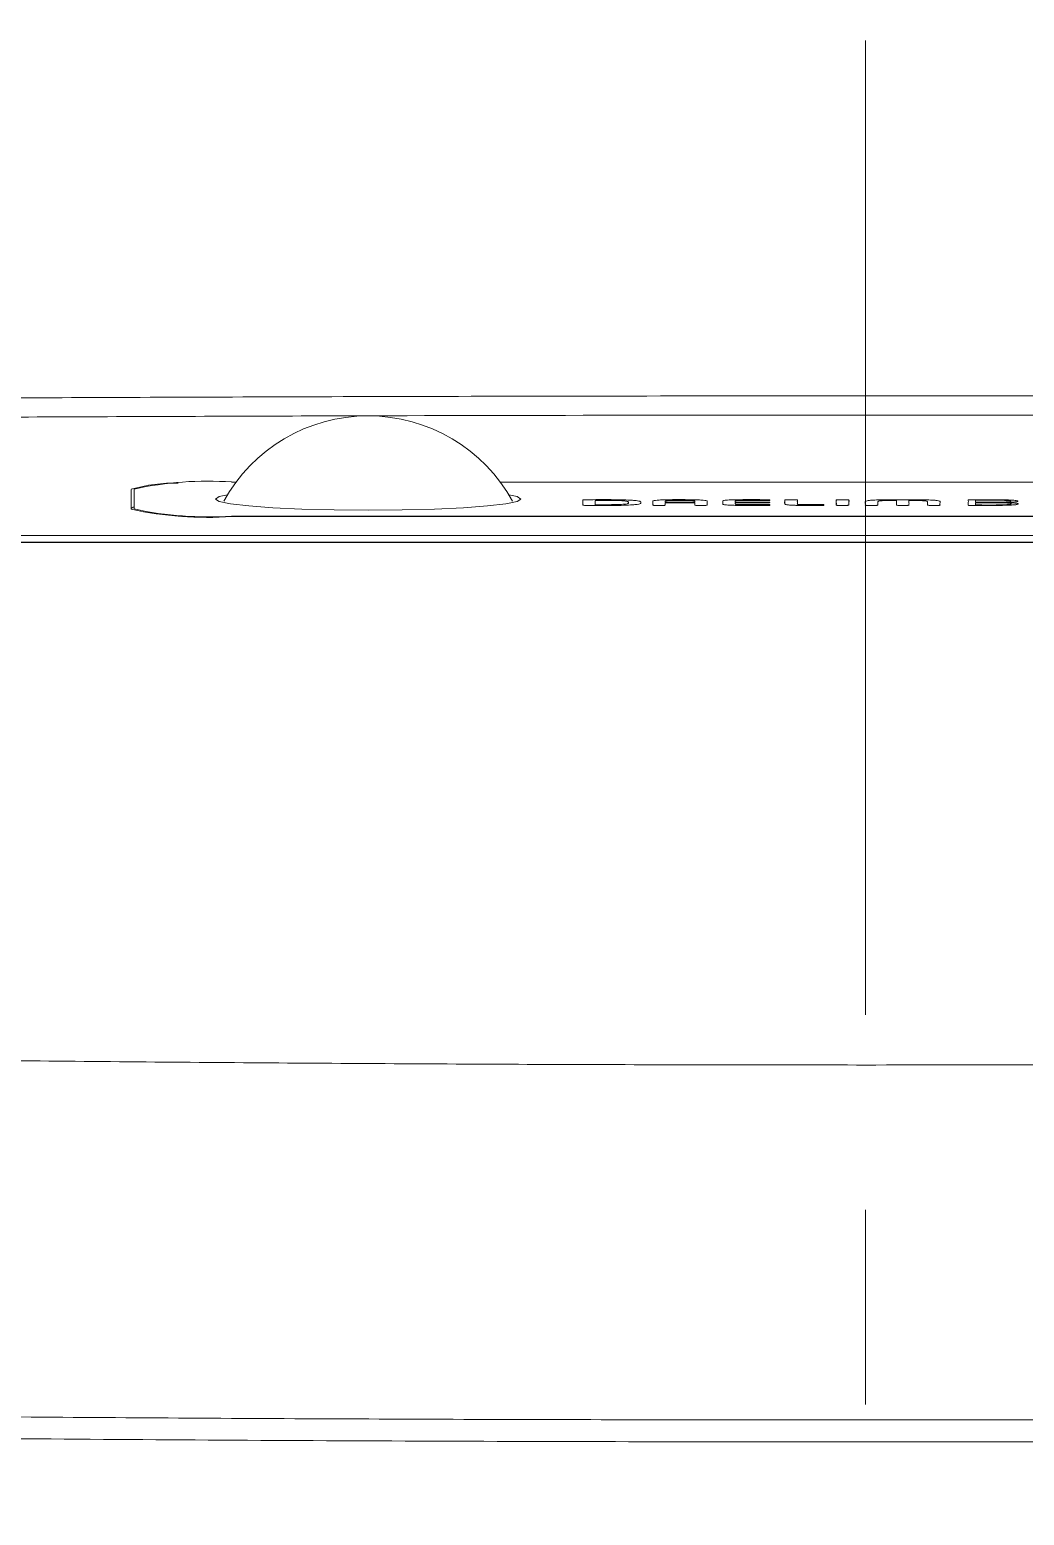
# Model space of a CAD drawing. Extents: x 3571 to 9666, y -561 to 1991.
# Drawn here: x 8387.6 to 8438.6, y 225.1 to 301.3 of the extents above; entities that cross this region are included whole.
import ezdxf

# ---------------------------------------------------------------- set-up
doc = ezdxf.new("R2010")
doc.units = 0
doc.header["$LTSCALE"] = 20
doc.header["$MEASUREMENT"] = 0
doc.linetypes.add('CENTER', pattern=[2, 1.25, -0.25, 0.25, -0.25])
doc.layers.get('0').update_dxf_attribs({"linetype": 'CONTINUOUS'})
doc.layers.add('1', color=7, linetype='CONTINUOUS')

msp = doc.modelspace()

# ---------------------------------------------------------------- linework, layer by layer
at = {"color": 7, "linetype": 'Continuous', "lineweight": 15}
for p, q in [((8392.846, 277.751), (8392.846, 276.733)), ((8392.996, 277.764), (8392.996, 276.746)), ((8392.996, 277.764), (8392.996, 276.746)), ((8398.222, 278.128), (8397.996, 278.128)), ((8398.222, 278.128), (8397.996, 278.128)), ((8462.996, 278.128), (8411.771, 278.128)), ((8462.996, 278.128), (8411.771, 278.128)), ((8416.644, 277.18), (8416.644, 276.965)), ((8416.644, 277.18), (8416.644, 276.965)), ((8420.235, 277.099), (8421.747, 277.099)), ((8420.235, 277.099), (8421.747, 277.099)), ((8421.747, 277.058), (8420.235, 277.058)), ((8421.747, 277.058), (8420.235, 277.058)), ((8425.597, 276.927), (8425.568, 276.926)), ((8425.597, 276.927), (8425.568, 276.926)), ((8425.596, 277.219), (8425.596, 277.18)), ((8425.596, 277.219), (8425.596, 277.18)), ((8425.597, 276.966), (8425.597, 276.927)), ((8425.597, 276.966), (8425.597, 276.927)), ((8428.367, 276.966), (8428.367, 276.929)), ((8428.367, 276.966), (8428.367, 276.929)), ((8436.135, 277.194), (8436.135, 277.089)), ((8436.135, 277.194), (8436.135, 277.089)), ((8436.135, 276.949), (8436.135, 277.064)), ((8436.135, 276.949), (8436.135, 277.064)), ((8437.762, 277.081), (8437.578, 277.076)), ((8437.762, 277.081), (8437.578, 277.076)), ((8437.578, 277.076), (8437.764, 277.071)), ((8437.578, 277.076), (8437.764, 277.071)), ((8397.996, 276.382), (8462.996, 276.382)), ((8397.996, 276.382), (8462.996, 276.382)), ((8397.996, 276.358), (8397.996, 276.382)), ((8397.996, 276.358), (8397.996, 276.382)), ((8397.996, 276.358), (8462.996, 276.358)), ((8326.3, 275.377), (8534.692, 275.377)), ((8534.933, 275.031), (8326.06, 275.031))]:
    msp.add_line(p, q, dxfattribs=at)
at = {"color": 7, "linetype": 'Continuous', "lineweight": 15, "flags": 128}
for points in [[(8397.163, 277.255), (8397.36, 277.382), (8397.781, 277.477)], [(8397.163, 277.255), (8397.36, 277.382), (8397.781, 277.477)], [(8412.212, 277.477), (8412.633, 277.382), (8412.829, 277.255)], [(8412.212, 277.477), (8412.633, 277.382), (8412.829, 277.255)], [(8392.996, 276.86), (8392.945, 276.843), (8392.846, 276.77)], [(8412.829, 277.255), (8412.633, 277.128), (8412.054, 277.008), (8411.12, 276.9), (8409.88, 276.809), (8408.395, 276.741), (8406.739, 276.699), (8404.996, 276.685), (8403.253, 276.699), (8401.598, 276.741), (8400.113, 276.809), (8398.872, 276.9), (8397.939, 277.008), (8397.36, 277.128), (8397.163, 277.255)], [(8412.829, 277.255), (8412.633, 277.128), (8412.054, 277.008), (8411.12, 276.9), (8409.88, 276.809), (8408.395, 276.741), (8406.739, 276.699), (8404.996, 276.685), (8403.253, 276.699), (8401.598, 276.741), (8400.113, 276.809), (8398.872, 276.9), (8397.939, 277.008), (8397.36, 277.128), (8397.163, 277.255)], [(8425.568, 276.926), (8425.519, 276.926), (8425.475, 276.926), (8425.472, 276.926), (8425.472, 276.926), (8425.472, 276.926), (8425.472, 276.926), (8425.472, 276.926), (8425.472, 276.926), (8425.472, 276.926), (8425.472, 276.926), (8425.472, 276.926)], [(8425.568, 276.926), (8425.519, 276.926), (8425.475, 276.926), (8425.472, 276.926), (8425.472, 276.926), (8425.472, 276.926), (8425.472, 276.926), (8425.472, 276.926), (8425.472, 276.926), (8425.472, 276.926), (8425.472, 276.926), (8425.472, 276.926)], [(8428.367, 276.929), (8428.35, 276.928), (8428.349, 276.928), (8428.348, 276.928), (8428.348, 276.928), (8428.347, 276.928), (8428.331, 276.928), (8428.278, 276.928), (8428.25, 276.927), (8428.248, 276.927), (8428.247, 276.927), (8428.247, 276.927), (8428.247, 276.927), (8428.247, 276.927), (8428.247, 276.927), (8428.247, 276.927), (8428.247, 276.927), (8428.247, 276.927), (8428.247, 276.927), (8428.247, 276.927)]]:
    msp.add_lwpolyline(points, dxfattribs=at)
at = {"color": 7, "linetype": 'Continuous', "lineweight": 15}
for centre, radius, start, end in [((8404.996, 273.064), 8.458, 90, 151.16677), ((8404.996, 273.064), 8.458, 28.84241, 90), ((8395.06, 270.258), 7.814, 88.52546, 106.45864), ((8396.753, 260.68), 17.493, 85.92387, 102.40111), ((8396.753, 260.68), 17.493, 85.92387, 102.40111), ((8396.716, 294.33), 18.018, 257.59914, 274.07574), ((8396.753, 293.831), 17.493, 257.59917, 274.07585), ((8396.753, 293.831), 17.493, 257.59917, 274.07585)]:
    msp.add_arc(centre, radius, start, end, dxfattribs=at)
for points, knots in [([(8430.496, 282.547), (8426.758, 282.546), (8419.589, 282.543), (8409.298, 282.524), (8399.934, 282.497), (8391.496, 282.464), (8384.105, 282.429), (8377.724, 282.394), (8372.316, 282.361), (8367.722, 282.33), (8363.867, 282.299), (8359.38, 282.25), (8353.868, 282.159), (8347.314, 282.002), (8340.758, 281.794), (8334.272, 281.534), (8327.504, 281.201), (8320.903, 280.805), (8314.773, 280.365), (8309.042, 279.89), (8303.161, 279.328), (8296.763, 278.628), (8290.524, 277.848), (8284.47, 276.996), (8279.949, 276.296), (8276.674, 275.757), (8275.293, 275.519), (8274.774, 275.43)], [0, 0, 0, 0, 0.070455, 0.135104, 0.193948, 0.246989, 0.29423, 0.333385, 0.367403, 0.396306, 0.420078, 0.440185, 0.481122, 0.524531, 0.565128, 0.607203, 0.650633, 0.698182, 0.737901, 0.773078, 0.812433, 0.853317, 0.901758, 0.935931, 0.972857, 0.989809, 1, 1, 1, 1]), ([(8586.207, 275.427), (8585.806, 275.498), (8583.419, 275.921), (8579.407, 276.556), (8574.923, 277.222), (8571.363, 277.715), (8568.282, 278.12), (8565.166, 278.503), (8562.334, 278.832), (8559.608, 279.131), (8556.857, 279.416), (8553.887, 279.705), (8550.806, 279.983), (8547.538, 280.254), (8544.104, 280.517), (8538.234, 280.927), (8530.155, 281.388), (8520.154, 281.808), (8510.689, 282.088), (8503.385, 282.226), (8497.997, 282.291), (8494.011, 282.324), (8489.265, 282.357), (8483.597, 282.392), (8477.009, 282.429), (8469.496, 282.464), (8461.058, 282.497), (8451.694, 282.524), (8441.404, 282.543), (8434.235, 282.546), (8430.496, 282.547)], [0, 0, 0, 0, 0.007942, 0.047278, 0.078077, 0.09541, 0.117873, 0.138922, 0.157097, 0.174981, 0.193535, 0.211422, 0.233444, 0.254725, 0.276456, 0.30182, 0.371991, 0.43612, 0.496896, 0.553414, 0.574736, 0.598799, 0.628672, 0.664319, 0.705767, 0.753009, 0.806051, 0.864895, 0.929545, 1, 1, 1, 1]), ([(8430.496, 281.561), (8430.496, 281.947), (8430.496, 282.52), (8430.496, 282.46), (8430.496, 282.44)], [0, 0, 0, 0, 0.673407, 1, 1, 1, 1]), ([(8326.3, 275.377), (8326.375, 275.481), (8326.451, 275.584), (8326.564, 275.731), (8326.597, 275.774), (8326.666, 275.862), (8326.701, 275.906), (8326.806, 276.037), (8326.878, 276.125), (8327.099, 276.388), (8327.253, 276.563), (8327.734, 277.088), (8328.081, 277.438), (8328.548, 277.876), (8328.643, 277.963), (8328.787, 278.094), (8328.845, 278.138), (8328.983, 278.225), (8329.062, 278.269), (8329.514, 278.485), (8330.049, 278.657), (8331.452, 278.993), (8332.321, 279.157), (8333.862, 279.395), (8334.414, 279.473), (8335.301, 279.588), (8335.606, 279.626), (8336.235, 279.701), (8336.558, 279.738), (8338.222, 279.921), (8339.699, 280.06), (8342.912, 280.322), (8344.649, 280.444), (8348.348, 280.669), (8350.309, 280.772), (8354.415, 280.956), (8356.559, 281.037), (8360.988, 281.177), (8363.27, 281.234), (8367.928, 281.326), (8370.302, 281.359), (8373.295, 281.385), (8373.895, 281.389), (8375.097, 281.396), (8375.698, 281.4), (8376.899, 281.407), (8377.501, 281.41), (8378.402, 281.415), (8378.703, 281.417), (8379.303, 281.42), (8379.604, 281.422), (8382.31, 281.437), (8384.715, 281.449), (8391.935, 281.482), (8396.75, 281.501), (8411.205, 281.546), (8420.851, 281.561), (8430.496, 281.561)], [0.7121402, 0.7121402, 0.7121402, 0.7121402, 0.719641, 0.719641, 0.7228269, 0.7228269, 0.7260128, 0.7260128, 0.7323846, 0.7323846, 0.7451281, 0.7451281, 0.7706153, 0.7706153, 0.7769871, 0.7769871, 0.780173, 0.780173, 0.7833589, 0.7833589, 0.7961025, 0.7961025, 0.8088461, 0.8088461, 0.8152179, 0.8152179, 0.8184038, 0.8184038, 0.8215897, 0.8215897, 0.8343333, 0.8343333, 0.8470769, 0.8470769, 0.8598205, 0.8598205, 0.8725641, 0.8725641, 0.8853077, 0.8853077, 0.8980513, 0.8980513, 0.9012372, 0.9012372, 0.9044231, 0.9044231, 0.907609, 0.907609, 0.9092019, 0.9092019, 0.9107949, 0.9107949, 0.9235384, 0.9235384, 0.9490256, 0.9490256, 1, 1, 1, 1]), ([(8534.692, 275.377), (8534.618, 275.481), (8534.542, 275.584), (8534.429, 275.731), (8534.395, 275.774), (8534.327, 275.862), (8534.292, 275.906), (8534.187, 276.037), (8534.115, 276.125), (8533.894, 276.388), (8533.74, 276.563), (8533.259, 277.088), (8532.912, 277.438), (8532.445, 277.876), (8532.35, 277.963), (8532.206, 278.094), (8532.148, 278.138), (8532.01, 278.225), (8531.931, 278.269), (8531.478, 278.485), (8530.944, 278.657), (8529.541, 278.993), (8528.671, 279.157), (8527.131, 279.395), (8526.578, 279.473), (8525.692, 279.588), (8525.387, 279.626), (8524.758, 279.701), (8524.435, 279.738), (8522.771, 279.921), (8521.294, 280.06), (8518.081, 280.322), (8516.344, 280.444), (8512.645, 280.669), (8510.684, 280.772), (8506.578, 280.956), (8504.433, 281.037), (8500.005, 281.177), (8497.722, 281.234), (8493.065, 281.326), (8490.691, 281.359), (8487.698, 281.385), (8487.098, 281.389), (8485.896, 281.396), (8485.295, 281.4), (8484.094, 281.407), (8483.492, 281.41), (8482.591, 281.415), (8482.29, 281.417), (8481.689, 281.42), (8481.389, 281.422), (8478.682, 281.437), (8476.278, 281.449), (8469.058, 281.482), (8464.242, 281.501), (8449.788, 281.546), (8440.142, 281.561), (8430.496, 281.561)], [0.7121402, 0.7121402, 0.7121402, 0.7121402, 0.719641, 0.719641, 0.7228269, 0.7228269, 0.7260128, 0.7260128, 0.7323846, 0.7323846, 0.7451281, 0.7451281, 0.7706153, 0.7706153, 0.7769871, 0.7769871, 0.780173, 0.780173, 0.7833589, 0.7833589, 0.7961025, 0.7961025, 0.8088461, 0.8088461, 0.8152179, 0.8152179, 0.8184038, 0.8184038, 0.8215897, 0.8215897, 0.8343333, 0.8343333, 0.8470769, 0.8470769, 0.8598205, 0.8598205, 0.8725641, 0.8725641, 0.8853077, 0.8853077, 0.8980513, 0.8980513, 0.9012372, 0.9012372, 0.9044231, 0.9044231, 0.907609, 0.907609, 0.9092019, 0.9092019, 0.9107949, 0.9107949, 0.9235384, 0.9235384, 0.9490256, 0.9490256, 1, 1, 1, 1]), ([(8416.18, 276.927), (8416.151, 276.928), (8416.095, 276.929), (8416.039, 276.933), (8416.01, 276.937), (8415.997, 276.941), (8416.001, 276.95), (8415.998, 276.966), (8416.001, 277.008), (8415.999, 277.073), (8416, 277.141), (8415.999, 277.184), (8415.999, 277.201), (8415.999, 277.208), (8416.033, 277.213), (8416.093, 277.217), (8416.147, 277.218), (8416.175, 277.219)], [0, 0, 0, 0, 0.021345, 0.040604, 0.052786, 0.065824, 0.084009, 0.134906, 0.22579, 0.501203, 0.77661, 0.892289, 0.922583, 0.943607, 0.960401, 0.979374, 1, 1, 1, 1]), ([(8416.18, 276.927), (8416.151, 276.928), (8416.095, 276.929), (8416.039, 276.933), (8416.01, 276.937), (8415.997, 276.941), (8416.001, 276.95), (8415.998, 276.966), (8416.001, 277.008), (8415.999, 277.073), (8416, 277.141), (8415.999, 277.184), (8415.999, 277.201), (8415.999, 277.208), (8416.033, 277.213), (8416.093, 277.217), (8416.147, 277.218), (8416.175, 277.219)], [0, 0, 0, 0, 0.021345, 0.040604, 0.052786, 0.065824, 0.084009, 0.134906, 0.22579, 0.501203, 0.77661, 0.892289, 0.922583, 0.943607, 0.960401, 0.979374, 1, 1, 1, 1]), ([(8416.175, 277.219), (8416.296, 277.22), (8416.593, 277.222), (8417.024, 277.222), (8417.543, 277.223), (8418.069, 277.216), (8418.504, 277.196), (8418.748, 277.174), (8418.885, 277.152), (8418.967, 277.127), (8418.986, 277.099), (8418.981, 277.076), (8418.981, 277.06), (8418.981, 277.053), (8418.981, 277.05), (8418.981, 277.048), (8418.981, 277.048), (8418.981, 277.048), (8418.981, 277.048), (8418.981, 277.047), (8418.981, 277.047), (8418.981, 277.032), (8418.956, 277.013), (8418.812, 276.979), (8418.54, 276.952), (8418.097, 276.931), (8417.586, 276.924), (8417.154, 276.924), (8416.705, 276.924), (8416.397, 276.926), (8416.18, 276.927)], [0, 0, 0, 0, 0.043669, 0.106643, 0.153875, 0.229356, 0.29461, 0.33104, 0.369321, 0.411148, 0.457829, 0.505267, 0.526143, 0.535327, 0.539365, 0.541146, 0.541926, 0.542271, 0.542424, 0.542488, 0.54252, 0.542542, 0.603738, 0.657, 0.705883, 0.768099, 0.839252, 0.889619, 0.92212, 1, 1, 1, 1]), ([(8416.175, 277.219), (8416.296, 277.22), (8416.593, 277.222), (8417.024, 277.222), (8417.543, 277.223), (8418.069, 277.216), (8418.504, 277.196), (8418.748, 277.174), (8418.885, 277.152), (8418.967, 277.127), (8418.986, 277.099), (8418.981, 277.076), (8418.981, 277.06), (8418.981, 277.053), (8418.981, 277.05), (8418.981, 277.048), (8418.981, 277.048), (8418.981, 277.048), (8418.981, 277.048), (8418.981, 277.047), (8418.981, 277.047), (8418.981, 277.032), (8418.956, 277.013), (8418.812, 276.979), (8418.54, 276.952), (8418.097, 276.931), (8417.586, 276.924), (8417.154, 276.924), (8416.705, 276.924), (8416.397, 276.926), (8416.18, 276.927)], [0, 0, 0, 0, 0.043669, 0.106643, 0.153875, 0.229356, 0.29461, 0.33104, 0.369321, 0.411148, 0.457829, 0.505267, 0.526143, 0.535327, 0.539365, 0.541146, 0.541926, 0.542271, 0.542424, 0.542488, 0.54252, 0.542542, 0.603738, 0.657, 0.705883, 0.768099, 0.839252, 0.889619, 0.92212, 1, 1, 1, 1]), ([(8417.268, 276.964), (8417.407, 276.965), (8417.661, 276.966), (8418.002, 276.977), (8418.231, 276.998), (8418.332, 277.023), (8418.343, 277.044), (8418.342, 277.06), (8418.342, 277.073), (8418.342, 277.086), (8418.343, 277.103), (8418.332, 277.124), (8418.238, 277.149), (8418.001, 277.171), (8417.705, 277.179), (8417.479, 277.182), (8417.365, 277.182), (8417.312, 277.182), (8417.288, 277.182), (8417.276, 277.182), (8417.267, 277.182), (8417.254, 277.182), (8417.222, 277.182), (8417.138, 277.182), (8416.94, 277.182), (8416.764, 277.181), (8416.644, 277.18)], [0, 0, 0, 0, 0.083804, 0.154046, 0.221616, 0.298536, 0.370305, 0.392219, 0.436034, 0.479856, 0.501763, 0.574544, 0.651408, 0.718, 0.797029, 0.837774, 0.857234, 0.866117, 0.870089, 0.871849, 0.873237, 0.875534, 0.879951, 0.892675, 0.926695, 1, 1, 1, 1]), ([(8417.268, 276.964), (8417.992, 276.964), (8418.342, 276.991), (8418.342, 277.047), (8418.342, 277.065), (8418.342, 277.082), (8418.342, 277.099), (8418.342, 277.156), (8418.012, 277.182), (8417.269, 277.182), (8417.264, 277.182), (8416.9, 277.182), (8416.644, 277.18)], [0, 0, 0, 0, 0.227531, 0.227531, 0.227531, 0.544937, 0.544937, 0.544937, 0.772469, 0.772469, 0.772469, 1, 1, 1, 1]), ([(8416.644, 276.965), (8416.78, 276.965), (8416.988, 276.965), (8417.196, 276.964), (8417.268, 276.964)], [0, 0, 0, 0, 0.655294, 1, 1, 1, 1]), ([(8420.235, 277.058), (8420.235, 277.035), (8420.234, 277.001), (8420.237, 276.962), (8420.233, 276.945), (8420.239, 276.937), (8420.206, 276.932), (8420.169, 276.929), (8420.105, 276.927), (8420.006, 276.926), (8419.888, 276.927), (8419.78, 276.926), (8419.694, 276.927), (8419.639, 276.93), (8419.6, 276.935), (8419.594, 276.942), (8419.609, 277.003), (8419.594, 277.066), (8419.596, 277.128), (8419.594, 277.147), (8419.619, 277.171), (8419.793, 277.197), (8420.026, 277.211), (8420.28, 277.218), (8420.544, 277.222), (8420.792, 277.223), (8420.977, 277.222), (8421.072, 277.222), (8421.114, 277.222), (8421.133, 277.222), (8421.141, 277.222), (8421.145, 277.222), (8421.146, 277.222), (8421.147, 277.222), (8421.147, 277.222), (8421.147, 277.222), (8421.294, 277.222), (8421.561, 277.221), (8421.922, 277.213), (8422.189, 277.197), (8422.375, 277.17), (8422.389, 277.142), (8422.386, 277.068), (8422.375, 277.003), (8422.39, 276.942), (8422.384, 276.935), (8422.344, 276.931), (8422.281, 276.927), (8422.191, 276.926), (8422.08, 276.927), (8421.967, 276.926), (8421.862, 276.927), (8421.791, 276.93), (8421.745, 276.936), (8421.748, 276.944), (8421.747, 276.956), (8421.747, 276.976), (8421.747, 277.011), (8421.747, 277.04), (8421.747, 277.058)], [0, 0, 0, 0, 0.066743, 0.096109, 0.107645, 0.115491, 0.11894, 0.122567, 0.126499, 0.133533, 0.142431, 0.150897, 0.15551, 0.160088, 0.164752, 0.170091, 0.178919, 0.337825, 0.346655, 0.355483, 0.390414, 0.412929, 0.434635, 0.450536, 0.468569, 0.489333, 0.501307, 0.506575, 0.508893, 0.509913, 0.510362, 0.510559, 0.510646, 0.510684, 0.510701, 0.510709, 0.510714, 0.540772, 0.565345, 0.587068, 0.609578, 0.64893, 0.662165, 0.820967, 0.829789, 0.834729, 0.83942, 0.844536, 0.850428, 0.85777, 0.867343, 0.873671, 0.878811, 0.884037, 0.891354, 0.901812, 0.918246, 0.947595, 1, 1, 1, 1]), ([(8420.235, 277.058), (8420.235, 277.035), (8420.234, 277.001), (8420.237, 276.962), (8420.233, 276.945), (8420.239, 276.937), (8420.206, 276.932), (8420.169, 276.929), (8420.105, 276.927), (8420.006, 276.926), (8419.888, 276.927), (8419.78, 276.926), (8419.694, 276.927), (8419.639, 276.93), (8419.6, 276.935), (8419.594, 276.942), (8419.609, 277.003), (8419.594, 277.066), (8419.596, 277.128), (8419.594, 277.147), (8419.619, 277.171), (8419.793, 277.197), (8420.026, 277.211), (8420.28, 277.218), (8420.544, 277.222), (8420.792, 277.223), (8420.977, 277.222), (8421.072, 277.222), (8421.114, 277.222), (8421.133, 277.222), (8421.141, 277.222), (8421.145, 277.222), (8421.146, 277.222), (8421.147, 277.222), (8421.147, 277.222), (8421.147, 277.222), (8421.294, 277.222), (8421.561, 277.221), (8421.922, 277.213), (8422.189, 277.197), (8422.375, 277.17), (8422.389, 277.142), (8422.386, 277.068), (8422.375, 277.003), (8422.39, 276.942), (8422.384, 276.935), (8422.344, 276.931), (8422.281, 276.927), (8422.191, 276.926), (8422.08, 276.927), (8421.967, 276.926), (8421.862, 276.927), (8421.791, 276.93), (8421.745, 276.936), (8421.748, 276.944), (8421.747, 276.956), (8421.747, 276.976), (8421.747, 277.011), (8421.747, 277.04), (8421.747, 277.058)], [0, 0, 0, 0, 0.066743, 0.096109, 0.107645, 0.115491, 0.11894, 0.122567, 0.126499, 0.133533, 0.142431, 0.150897, 0.15551, 0.160088, 0.164752, 0.170091, 0.178919, 0.337825, 0.346655, 0.355483, 0.390414, 0.412929, 0.434635, 0.450536, 0.468569, 0.489333, 0.501307, 0.506575, 0.508893, 0.509913, 0.510362, 0.510559, 0.510646, 0.510684, 0.510701, 0.510709, 0.510714, 0.540772, 0.565345, 0.587068, 0.609578, 0.64893, 0.662165, 0.820967, 0.829789, 0.834729, 0.83942, 0.844536, 0.850428, 0.85777, 0.867343, 0.873671, 0.878811, 0.884037, 0.891354, 0.901812, 0.918246, 0.947595, 1, 1, 1, 1]), ([(8421.747, 277.099), (8421.747, 277.11), (8421.747, 277.125), (8421.748, 277.146), (8421.732, 277.159), (8421.677, 277.169), (8421.621, 277.174), (8421.547, 277.177), (8421.388, 277.181), (8421.197, 277.181), (8420.991, 277.181), (8420.784, 277.181), (8420.594, 277.181), (8420.435, 277.177), (8420.361, 277.174), (8420.305, 277.169), (8420.25, 277.159), (8420.234, 277.146), (8420.236, 277.125), (8420.235, 277.11), (8420.235, 277.099)], [0, 0, 0, 0, 0.132724, 0.181124, 0.255649, 0.283846, 0.308975, 0.333945, 0.361439, 0.455787, 0.50003, 0.544273, 0.638657, 0.66613, 0.691072, 0.716176, 0.744358, 0.818876, 0.867276, 1, 1, 1, 1]), ([(8421.747, 277.099), (8421.747, 277.112), (8421.747, 277.125), (8421.747, 277.138), (8421.747, 277.175), (8421.597, 277.181), (8421.147, 277.181), (8421.043, 277.181), (8420.939, 277.181), (8420.834, 277.181), (8420.384, 277.181), (8420.235, 277.175), (8420.235, 277.138), (8420.235, 277.125), (8420.235, 277.112), (8420.235, 277.099)], [0, 0, 0, 0, 0.222741, 0.222741, 0.222741, 0.434875, 0.434875, 0.434875, 0.565125, 0.565125, 0.565125, 0.777259, 0.777259, 0.777259, 1, 1, 1, 1]), ([(8425.472, 276.926), (8425.375, 276.925), (8425.145, 276.924), (8424.771, 276.924), (8424.368, 276.923), (8423.991, 276.925), (8423.676, 276.932), (8423.45, 276.944), (8423.307, 276.957), (8423.222, 276.972), (8423.184, 276.987), (8423.175, 277.023), (8423.182, 277.065), (8423.18, 277.109), (8423.181, 277.141), (8423.177, 277.171), (8423.404, 277.202), (8423.763, 277.217), (8424.124, 277.222), (8424.407, 277.223), (8424.773, 277.222), (8425.154, 277.222), (8425.473, 277.22), (8425.596, 277.219)], [0, 0, 0, 0, 0.036682, 0.086618, 0.1412, 0.188795, 0.228836, 0.264032, 0.289599, 0.316387, 0.345952, 0.369153, 0.500499, 0.56617, 0.599007, 0.666442, 0.718562, 0.772345, 0.815458, 0.85659, 0.879046, 0.953484, 1, 1, 1, 1]), ([(8425.472, 276.926), (8425.375, 276.925), (8425.145, 276.924), (8424.771, 276.924), (8424.368, 276.923), (8423.991, 276.925), (8423.676, 276.932), (8423.45, 276.944), (8423.307, 276.957), (8423.222, 276.972), (8423.184, 276.987), (8423.175, 277.023), (8423.182, 277.065), (8423.18, 277.109), (8423.181, 277.141), (8423.177, 277.171), (8423.404, 277.202), (8423.763, 277.217), (8424.124, 277.222), (8424.407, 277.223), (8424.773, 277.222), (8425.154, 277.222), (8425.473, 277.22), (8425.596, 277.219)], [0, 0, 0, 0, 0.036682, 0.086618, 0.1412, 0.188795, 0.228836, 0.264032, 0.289599, 0.316387, 0.345952, 0.369153, 0.500499, 0.56617, 0.599007, 0.666442, 0.718562, 0.772345, 0.815458, 0.85659, 0.879046, 0.953484, 1, 1, 1, 1]), ([(8423.823, 277.059), (8423.824, 277.044), (8423.826, 277.021), (8423.818, 276.995), (8423.836, 276.98), (8423.916, 276.972), (8424.042, 276.968), (8424.186, 276.966), (8424.329, 276.966), (8424.487, 276.966), (8424.903, 276.966), (8425.284, 276.966), (8425.597, 276.966)], [0, 0, 0, 0, 0.2158143, 0.3242761, 0.3733332, 0.4179254, 0.4575598, 0.5121166, 0.5692467, 0.6050533, 0.6762733, 1, 1, 1, 1]), ([(8423.823, 277.059), (8423.824, 277.044), (8423.826, 277.021), (8423.818, 276.995), (8423.836, 276.98), (8423.916, 276.972), (8424.042, 276.968), (8424.186, 276.966), (8424.329, 276.966), (8424.487, 276.966), (8424.903, 276.966), (8425.284, 276.966), (8425.597, 276.966)], [0, 0, 0, 0, 0.2158143, 0.3242761, 0.3733332, 0.4179254, 0.4575598, 0.5121166, 0.5692467, 0.6050533, 0.6762733, 1, 1, 1, 1]), ([(8425.596, 277.18), (8425.206, 277.181), (8424.741, 277.181), (8424.216, 277.18), (8424.049, 277.178), (8423.937, 277.175), (8423.844, 277.168), (8423.819, 277.156), (8423.826, 277.133), (8423.824, 277.113), (8423.823, 277.099)], [0, 0, 0, 0, 0.427484, 0.509916, 0.574887, 0.611944, 0.642372, 0.713212, 0.786256, 1, 1, 1, 1]), ([(8425.596, 277.18), (8425.202, 277.18), (8424.809, 277.181), (8424.415, 277.181), (8423.823, 277.181), (8423.823, 277.169), (8423.823, 277.146), (8423.823, 277.131), (8423.823, 277.115), (8423.823, 277.099)], [0, 0, 0, 0, 0.504683, 0.504683, 0.504683, 0.722405, 0.722405, 0.722405, 1, 1, 1, 1]), ([(8423.823, 277.099), (8424.131, 277.099), (8424.575, 277.1), (8425.113, 277.098), (8425.377, 277.101), (8425.52, 277.097), (8425.573, 277.092), (8425.598, 277.086), (8425.59, 277.079), (8425.598, 277.071), (8425.573, 277.065), (8425.519, 277.061), (8425.386, 277.057), (8425.194, 277.059), (8424.896, 277.058), (8424.442, 277.059), (8424.065, 277.059), (8423.823, 277.059)], [0, 0, 0, 0, 0.234861, 0.3382, 0.412781, 0.432151, 0.452086, 0.474031, 0.501012, 0.527743, 0.548918, 0.568117, 0.587219, 0.654258, 0.712128, 0.815467, 1, 1, 1, 1]), ([(8423.823, 277.099), (8424.131, 277.099), (8424.575, 277.1), (8425.113, 277.098), (8425.377, 277.101), (8425.52, 277.097), (8425.573, 277.092), (8425.598, 277.086), (8425.59, 277.079), (8425.598, 277.071), (8425.573, 277.065), (8425.519, 277.061), (8425.386, 277.057), (8425.194, 277.059), (8424.896, 277.058), (8424.442, 277.059), (8424.065, 277.059), (8423.823, 277.059)], [0, 0, 0, 0, 0.234861, 0.3382, 0.412781, 0.432151, 0.452086, 0.474031, 0.501012, 0.527743, 0.548918, 0.568117, 0.587219, 0.654258, 0.712128, 0.815467, 1, 1, 1, 1]), ([(8428.247, 276.927), (8428.173, 276.926), (8427.968, 276.924), (8427.485, 276.924), (8426.968, 276.925), (8426.614, 276.944), (8426.472, 276.958), (8426.381, 276.977), (8426.338, 277.043), (8426.352, 277.112), (8426.378, 277.181), (8426.347, 277.201), (8426.379, 277.212), (8426.412, 277.215), (8426.457, 277.218), (8426.593, 277.222), (8426.741, 277.221), (8426.884, 277.219), (8426.938, 277.217), (8426.977, 277.214), (8427.002, 277.211), (8427.01, 277.206), (8427.005, 277.197), (8427.008, 277.18), (8427.007, 277.137), (8426.996, 277.083), (8427.027, 277.026), (8426.968, 276.994), (8427.046, 276.977), (8427.112, 276.972), (8427.219, 276.968), (8427.445, 276.965), (8427.834, 276.966), (8428.171, 276.966), (8428.367, 276.966)], [0, 0, 0, 0, 0.021032, 0.057936, 0.136603, 0.15684, 0.178427, 0.20351, 0.234484, 0.429754, 0.47076, 0.501739, 0.506827, 0.511931, 0.517253, 0.522984, 0.551593, 0.557653, 0.563174, 0.568366, 0.573131, 0.577958, 0.586451, 0.606749, 0.642997, 0.752836, 0.814347, 0.864886, 0.872649, 0.88101, 0.89145, 0.905617, 0.94508, 1, 1, 1, 1]), ([(8428.247, 276.927), (8428.224, 276.927), (8428.201, 276.927), (8428.058, 276.925), (8427.954, 276.924), (8427.55, 276.924), (8427, 276.924), (8426.367, 276.932), (8426.367, 277), (8426.367, 277.069), (8426.367, 277.138), (8426.367, 277.207), (8426.367, 277.214), (8426.451, 277.22), (8426.641, 277.22), (8426.734, 277.22), (8426.925, 277.22), (8427.007, 277.214), (8427.007, 277.207), (8427.007, 277.136), (8427.007, 277.066), (8427.007, 276.996), (8427.007, 276.981), (8427.007, 276.966), (8427.556, 276.966), (8427.826, 276.966), (8428.096, 276.966), (8428.367, 276.966)], [0, 0, 0, 0, 0.007403, 0.007403, 0.061313, 0.061313, 0.061313, 0.115224, 0.115224, 0.115224, 0.416097, 0.416097, 0.416097, 0.470008, 0.470008, 0.499335, 0.499335, 0.553245, 0.553245, 0.553245, 0.860318, 0.860318, 0.860318, 0.914229, 0.914229, 0.914229, 1, 1, 1, 1]), ([(8428.367, 276.929), (8428.358, 276.928), (8428.349, 276.928), (8428.34, 276.928), (8428.268, 276.927), (8428.249, 276.927), (8428.247, 276.927), (8428.247, 276.927)], [0, 0, 0, 0, 0.033016, 0.033016, 0.879279, 0.879279, 1, 1, 1, 1]), ([(8429.004, 276.939), (8429.007, 276.99), (8429.012, 277.064), (8428.994, 277.147), (8429.017, 277.186), (8428.98, 277.204), (8429.026, 277.214), (8429.071, 277.218), (8429.138, 277.22), (8429.273, 277.22), (8429.395, 277.22), (8429.504, 277.22), (8429.54, 277.219), (8429.573, 277.218), (8429.602, 277.216), (8429.625, 277.213), (8429.64, 277.21), (8429.691, 277.157), (8429.625, 277.083), (8429.654, 277), (8429.63, 276.961), (8429.667, 276.942), (8429.621, 276.933), (8429.576, 276.929), (8429.509, 276.927), (8429.374, 276.926), (8429.252, 276.926), (8429.144, 276.927), (8429.107, 276.927), (8429.07, 276.929), (8429.035, 276.931), (8429.009, 276.935), (8429.005, 276.938), (8429.004, 276.939)], [0, 0, 0, 0, 0.2323156, 0.3345317, 0.3795096, 0.4111216, 0.4177584, 0.4247163, 0.4324603, 0.4418033, 0.4689033, 0.4735227, 0.4775533, 0.4815102, 0.4859837, 0.4904879, 0.495084, 0.4998493, 0.7321649, 0.8343811, 0.8793589, 0.9108949, 0.9175501, 0.9245963, 0.932394, 0.9417407, 0.9688408, 0.9734441, 0.9774589, 0.9814021, 0.9873553, 0.9934787, 1, 1, 1, 1]), ([(8429.004, 276.939), (8429.004, 277.029), (8429.004, 277.118), (8429.004, 277.207), (8429.004, 277.213), (8429.067, 277.22), (8429.274, 277.22), (8429.373, 277.22), (8429.473, 277.22), (8429.568, 277.22), (8429.643, 277.214), (8429.643, 277.207), (8429.643, 277.118), (8429.643, 277.029), (8429.643, 276.939), (8429.643, 276.933), (8429.58, 276.926), (8429.373, 276.926), (8429.274, 276.926), (8429.174, 276.926), (8429.08, 276.926), (8429.004, 276.932), (8429.004, 276.939)], [0, 0, 0, 0, 0.368247, 0.368247, 0.368247, 0.419215, 0.419215, 0.449032, 0.449032, 0.449032, 0.5, 0.5, 0.5, 0.868247, 0.868247, 0.868247, 0.919215, 0.919215, 0.949032, 0.949032, 0.949032, 1, 1, 1, 1]), ([(8432.093, 277.178), (8431.91, 277.178), (8431.677, 277.178), (8431.413, 277.172), (8431.287, 277.165), (8431.198, 277.154), (8431.157, 277.138), (8431.139, 277.12), (8431.133, 277.055), (8431.115, 276.994), (8431.139, 276.938), (8431.123, 276.934), (8431.097, 276.931), (8431.043, 276.928), (8430.931, 276.926), (8430.8, 276.927), (8430.685, 276.926), (8430.601, 276.927), (8430.55, 276.929), (8430.516, 276.932), (8430.495, 276.936), (8430.489, 276.94), (8430.502, 276.973), (8430.489, 277.018), (8430.491, 277.066), (8430.491, 277.087), (8430.491, 277.097), (8430.491, 277.101), (8430.491, 277.103), (8430.491, 277.103), (8430.491, 277.104), (8430.491, 277.104), (8430.491, 277.104), (8430.491, 277.116), (8430.501, 277.136), (8430.566, 277.163), (8430.693, 277.185), (8430.92, 277.203), (8431.292, 277.215), (8431.809, 277.221), (8432.412, 277.221), (8433.015, 277.221), (8433.532, 277.215), (8433.903, 277.203), (8434.13, 277.185), (8434.256, 277.163), (8434.322, 277.136), (8434.348, 277.063), (8434.294, 276.997), (8434.336, 276.94), (8434.321, 276.934), (8434.284, 276.93), (8434.225, 276.927), (8434.142, 276.926), (8434.032, 276.927), (8433.915, 276.926), (8433.798, 276.926), (8433.732, 276.93), (8433.699, 276.934), (8433.682, 276.938), (8433.686, 276.946), (8433.68, 276.983), (8433.685, 277.035), (8433.685, 277.089), (8433.683, 277.12), (8433.662, 277.139), (8433.608, 277.154), (8433.535, 277.163), (8433.385, 277.172), (8433.106, 277.177), (8432.868, 277.177), (8432.731, 277.178)], [0, 0, 0, 0, 0.02706, 0.034462, 0.041033, 0.049896, 0.061276, 0.072878, 0.087292, 0.195502, 0.198677, 0.200963, 0.203351, 0.205873, 0.21172, 0.219607, 0.225535, 0.228879, 0.231995, 0.234345, 0.236766, 0.239332, 0.24382, 0.304417, 0.331081, 0.342812, 0.347974, 0.350245, 0.351244, 0.351684, 0.351878, 0.351963, 0.352, 0.352029, 0.375146, 0.39378, 0.409166, 0.423116, 0.443109, 0.468284, 0.500714, 0.533138, 0.558299, 0.578275, 0.592217, 0.607598, 0.626229, 0.649346, 0.756728, 0.76234, 0.765308, 0.768482, 0.771924, 0.775895, 0.780795, 0.788404, 0.793564, 0.797699, 0.80006, 0.802483, 0.8058, 0.8163, 0.879933, 0.911751, 0.927617, 0.943026, 0.951151, 0.95803, 0.964518, 0.979456, 1, 1, 1, 1]), ([(8432.093, 277.178), (8431.91, 277.178), (8431.677, 277.178), (8431.413, 277.172), (8431.287, 277.165), (8431.198, 277.154), (8431.157, 277.138), (8431.139, 277.12), (8431.133, 277.055), (8431.115, 276.994), (8431.139, 276.938), (8431.123, 276.934), (8431.097, 276.931), (8431.043, 276.928), (8430.931, 276.926), (8430.8, 276.927), (8430.685, 276.926), (8430.601, 276.927), (8430.55, 276.929), (8430.516, 276.932), (8430.495, 276.936), (8430.489, 276.94), (8430.502, 276.973), (8430.489, 277.018), (8430.491, 277.066), (8430.491, 277.087), (8430.491, 277.097), (8430.491, 277.101), (8430.491, 277.103), (8430.491, 277.103), (8430.491, 277.104), (8430.491, 277.104), (8430.491, 277.104), (8430.491, 277.116), (8430.501, 277.136), (8430.566, 277.163), (8430.693, 277.185), (8430.92, 277.203), (8431.292, 277.215), (8431.809, 277.221), (8432.412, 277.221), (8433.015, 277.221), (8433.532, 277.215), (8433.903, 277.203), (8434.13, 277.185), (8434.256, 277.163), (8434.322, 277.136), (8434.348, 277.063), (8434.294, 276.997), (8434.336, 276.94), (8434.321, 276.934), (8434.284, 276.93), (8434.225, 276.927), (8434.142, 276.926), (8434.032, 276.927), (8433.915, 276.926), (8433.798, 276.926), (8433.732, 276.93), (8433.699, 276.934), (8433.682, 276.938), (8433.686, 276.946), (8433.68, 276.983), (8433.685, 277.035), (8433.685, 277.089), (8433.683, 277.12), (8433.662, 277.139), (8433.608, 277.154), (8433.535, 277.163), (8433.385, 277.172), (8433.106, 277.177), (8432.868, 277.177), (8432.731, 277.178)], [0, 0, 0, 0, 0.02706, 0.034462, 0.041033, 0.049896, 0.061276, 0.072878, 0.087292, 0.195502, 0.198677, 0.200963, 0.203351, 0.205873, 0.21172, 0.219607, 0.225535, 0.228879, 0.231995, 0.234345, 0.236766, 0.239332, 0.24382, 0.304417, 0.331081, 0.342812, 0.347974, 0.350245, 0.351244, 0.351684, 0.351878, 0.351963, 0.352, 0.352029, 0.375146, 0.39378, 0.409166, 0.423116, 0.443109, 0.468284, 0.500714, 0.533138, 0.558299, 0.578275, 0.592217, 0.607598, 0.626229, 0.649346, 0.756728, 0.76234, 0.765308, 0.768482, 0.771924, 0.775895, 0.780795, 0.788404, 0.793564, 0.797699, 0.80006, 0.802483, 0.8058, 0.8163, 0.879933, 0.911751, 0.927617, 0.943026, 0.951151, 0.95803, 0.964518, 0.979456, 1, 1, 1, 1]), ([(8432.731, 277.178), (8432.728, 277.13), (8432.725, 277.062), (8432.737, 276.985), (8432.723, 276.953), (8432.738, 276.94), (8432.715, 276.933), (8432.668, 276.929), (8432.565, 276.925), (8432.43, 276.927), (8432.3, 276.926), (8432.211, 276.927), (8432.15, 276.929), (8432.108, 276.933), (8432.088, 276.939), (8432.096, 276.948), (8432.091, 276.965), (8432.094, 276.995), (8432.092, 277.067), (8432.093, 277.13), (8432.093, 277.178)], [0, 0, 0, 0, 0.2662333, 0.3780542, 0.4272516, 0.4447168, 0.4544693, 0.4634547, 0.4733956, 0.5000537, 0.5163283, 0.5267695, 0.5352873, 0.5438039, 0.5534514, 0.5691584, 0.5967103, 0.6459117, 0.7337667, 1, 1, 1, 1]), ([(8432.731, 277.178), (8432.728, 277.13), (8432.725, 277.062), (8432.737, 276.985), (8432.723, 276.953), (8432.738, 276.94), (8432.715, 276.933), (8432.668, 276.929), (8432.565, 276.925), (8432.43, 276.927), (8432.3, 276.926), (8432.211, 276.927), (8432.15, 276.929), (8432.108, 276.933), (8432.088, 276.939), (8432.096, 276.948), (8432.091, 276.965), (8432.094, 276.995), (8432.092, 277.067), (8432.093, 277.13), (8432.093, 277.178)], [0, 0, 0, 0, 0.2662333, 0.3780542, 0.4272516, 0.4447168, 0.4544693, 0.4634547, 0.4733956, 0.5000537, 0.5163283, 0.5267695, 0.5352873, 0.5438039, 0.5534514, 0.5691584, 0.5967103, 0.6459117, 0.7337667, 1, 1, 1, 1]), ([(8435.793, 276.93), (8435.789, 276.93), (8435.78, 276.931), (8435.772, 276.933), (8435.762, 276.943), (8435.775, 276.968), (8435.766, 277.02), (8435.761, 277.092), (8435.793, 277.159), (8435.75, 277.199), (8435.775, 277.21), (8435.783, 277.212), (8435.792, 277.213), (8435.796, 277.213)], [0, 0, 0, 0, 0.0050418, 0.0127277, 0.0240866, 0.1096237, 0.276012, 0.5731408, 0.8702618, 0.9812342, 0.9891365, 0.9952406, 1, 1, 1, 1]), ([(8435.793, 276.93), (8435.789, 276.93), (8435.78, 276.931), (8435.772, 276.933), (8435.762, 276.943), (8435.775, 276.968), (8435.766, 277.02), (8435.761, 277.092), (8435.793, 277.159), (8435.75, 277.199), (8435.775, 277.21), (8435.783, 277.212), (8435.792, 277.213), (8435.796, 277.213)], [0, 0, 0, 0, 0.0050418, 0.0127277, 0.0240866, 0.1096237, 0.276012, 0.5731408, 0.8702618, 0.9812342, 0.9891365, 0.9952406, 1, 1, 1, 1]), ([(8435.891, 276.927), (8435.867, 276.928), (8435.836, 276.928), (8435.804, 276.929), (8435.796, 276.93), (8435.793, 276.93)], [0, 0, 0, 0, 0.712461, 0.88159, 1, 1, 1, 1]), ([(8435.891, 276.927), (8435.867, 276.928), (8435.836, 276.928), (8435.804, 276.929), (8435.796, 276.93), (8435.793, 276.93)], [0, 0, 0, 0, 0.712461, 0.88159, 1, 1, 1, 1]), ([(8435.796, 277.213), (8435.8, 277.213), (8435.811, 277.214), (8435.84, 277.215), (8435.864, 277.215), (8435.881, 277.216)], [0, 0, 0, 0, 0.211482, 0.46154, 1, 1, 1, 1]), ([(8435.881, 277.216), (8436.096, 277.217), (8436.616, 277.22), (8437.281, 277.219), (8437.82, 277.207), (8438.099, 277.192), (8438.251, 277.175), (8438.307, 277.158), (8438.311, 277.142), (8438.304, 277.129), (8438.262, 277.116), (8438.172, 277.103), (8438.009, 277.09), (8437.847, 277.084), (8437.762, 277.081)], [0, 0, 0, 0, 0.158546, 0.382836, 0.482453, 0.569159, 0.625817, 0.688887, 0.74096, 0.782003, 0.826394, 0.868626, 0.931762, 1, 1, 1, 1]), ([(8435.881, 277.216), (8436.062, 277.217), (8436.399, 277.219), (8436.756, 277.219), (8437.191, 277.219), (8437.587, 277.215), (8438.142, 277.192), (8438.307, 277.175), (8438.309, 277.146), (8438.309, 277.144), (8438.309, 277.142), (8438.309, 277.14), (8438.307, 277.112), (8438.114, 277.091), (8437.762, 277.081)], [0, 0, 0, 0, 0.239406, 0.239406, 0.239406, 0.478813, 0.478813, 0.718219, 0.718219, 0.718219, 0.760594, 0.760594, 0.760594, 1, 1, 1, 1]), ([(8437.881, 276.94), (8437.697, 276.935), (8437.304, 276.923), (8436.62, 276.923), (8436.145, 276.926), (8435.891, 276.927)], [0, 0, 0, 0, 0.2919, 0.62156, 1, 1, 1, 1]), ([(8437.881, 276.94), (8437.604, 276.928), (8437.211, 276.924), (8436.785, 276.924), (8436.42, 276.924), (8436.094, 276.925), (8435.891, 276.927)], [0, 0, 0, 0, 0.5, 0.5, 0.5, 1, 1, 1, 1]), ([(8436.135, 277.089), (8436.431, 277.088), (8436.848, 277.088), (8437.368, 277.089), (8437.665, 277.097), (8437.861, 277.112), (8437.946, 277.129), (8437.961, 277.15), (8437.884, 277.171), (8437.633, 277.187), (8437.194, 277.195), (8436.686, 277.196), (8436.291, 277.194), (8436.135, 277.194)], [0, 0, 0, 0, 0.20015, 0.280985, 0.349587, 0.40758, 0.461821, 0.521337, 0.592492, 0.65922, 0.733488, 0.894609, 1, 1, 1, 1]), ([(8436.135, 277.089), (8436.431, 277.088), (8436.848, 277.088), (8437.368, 277.089), (8437.665, 277.097), (8437.861, 277.112), (8437.946, 277.129), (8437.961, 277.15), (8437.884, 277.171), (8437.633, 277.187), (8437.194, 277.195), (8436.686, 277.196), (8436.291, 277.194), (8436.135, 277.194)], [0, 0, 0, 0, 0.20015, 0.280985, 0.349587, 0.40758, 0.461821, 0.521337, 0.592492, 0.65922, 0.733488, 0.894609, 1, 1, 1, 1]), ([(8436.135, 277.064), (8436.401, 277.064), (8436.82, 277.064), (8437.403, 277.065), (8437.656, 277.053), (8437.777, 277.047)], [0, 0, 0, 0, 0.475014, 0.749386, 1, 1, 1, 1]), ([(8436.135, 277.064), (8436.444, 277.064), (8436.753, 277.064), (8437.062, 277.064), (8437.401, 277.064), (8437.633, 277.058), (8437.777, 277.047)], [0, 0, 0, 0, 0.645264, 0.645264, 0.645264, 1, 1, 1, 1]), ([(8437.777, 277.047), (8437.821, 277.043), (8437.907, 277.036), (8437.964, 277.021), (8437.977, 277.005), (8437.957, 276.99), (8437.884, 276.976), (8437.743, 276.963), (8437.504, 276.953), (8437.098, 276.947), (8436.634, 276.947), (8436.281, 276.949), (8436.135, 276.949)], [0, 0, 0, 0, 0.071134, 0.140847, 0.212832, 0.289895, 0.358436, 0.423087, 0.522486, 0.634153, 0.848938, 1, 1, 1, 1]), ([(8437.777, 277.047), (8437.821, 277.043), (8437.907, 277.036), (8437.964, 277.021), (8437.977, 277.005), (8437.957, 276.99), (8437.884, 276.976), (8437.743, 276.963), (8437.504, 276.953), (8437.098, 276.947), (8436.634, 276.947), (8436.281, 276.949), (8436.135, 276.949)], [0, 0, 0, 0, 0.071134, 0.140847, 0.212832, 0.289895, 0.358436, 0.423087, 0.522486, 0.634153, 0.848938, 1, 1, 1, 1]), ([(8437.764, 277.071), (8437.854, 277.068), (8438.03, 277.062), (8438.201, 277.048), (8438.293, 277.033), (8438.33, 277.02), (8438.333, 277.005), (8438.325, 276.987), (8438.248, 276.968), (8438.094, 276.951), (8437.952, 276.944), (8437.881, 276.94)], [0, 0, 0, 0, 0.132996, 0.260471, 0.347465, 0.439042, 0.507752, 0.631341, 0.763521, 0.881864, 1, 1, 1, 1]), ([(8437.764, 277.071), (8438.118, 277.062), (8438.33, 277.04), (8438.332, 277.011), (8438.332, 277.009), (8438.332, 277.006), (8438.331, 277.004), (8438.33, 276.972), (8438.158, 276.953), (8437.881, 276.94)], [0, 0, 0, 0, 0.457247, 0.457247, 0.457247, 0.542753, 0.542753, 0.542753, 1, 1, 1, 1]), ([(8430.496, 248.213), (8425.627, 248.218), (8415.888, 248.228), (8401.309, 248.304), (8389.358, 248.404), (8379.99, 248.506), (8373.397, 248.657), (8367.146, 248.869), (8361.357, 249.143), (8356.035, 249.479), (8351.325, 249.874), (8347.377, 250.323), (8344.376, 250.809), (8342.359, 251.322), (8341.463, 251.85), (8339.28, 253.028), (8336.083, 254.977), (8332.275, 257.697), (8329.125, 260.535), (8326.765, 263.378), (8325.484, 265.717), (8324.856, 267.55), (8324.577, 268.877), (8324.468, 270.169), (8324.538, 271.419), (8324.833, 272.628), (8325.315, 273.83), (8325.811, 274.631), (8326.06, 275.031)], [0, 0, 0, 0, 0.0336549, 0.0673096, 0.1009654, 0.1168253, 0.1326796, 0.1485348, 0.1643908, 0.1802438, 0.1970581, 0.213873, 0.2306869, 0.2475007, 0.2643252, 0.2811549, 0.3604902, 0.4506451, 0.5407981, 0.6309519, 0.7211056, 0.7630925, 0.8050819, 0.847127, 0.8857939, 0.9238621, 0.9619308, 1, 1, 1, 1]), ([(8534.933, 275.031), (8535.077, 274.807), (8535.365, 274.359), (8535.715, 273.686), (8536.004, 273.013), (8536.227, 272.339), (8536.385, 271.666), (8536.48, 270.99), (8536.521, 269.857), (8536.348, 268.267), (8535.64, 265.956), (8534.228, 263.378), (8531.866, 260.535), (8528.727, 257.697), (8524.555, 254.75), (8521.076, 252.587), (8518.267, 251.203), (8516.147, 250.724), (8513.195, 250.27), (8509.4, 249.85), (8504.762, 249.465), (8499.311, 249.124), (8493.12, 248.839), (8486.427, 248.623), (8479.364, 248.48), (8472.113, 248.413), (8461.589, 248.318), (8447.712, 248.233), (8436.235, 248.22), (8430.496, 248.213)], [0, 0, 0, 0, 0.0213191, 0.0426377, 0.0639563, 0.0852755, 0.1065938, 0.1279089, 0.1494876, 0.2142355, 0.2788953, 0.3690493, 0.4592033, 0.5493567, 0.6395118, 0.7404835, 0.7563414, 0.7721966, 0.7880516, 0.8039073, 0.8197623, 0.8365746, 0.8533896, 0.8702042, 0.8870186, 0.9038439, 0.9206736, 0.9603364, 1, 1, 1, 1]), ([(8430.496, 228.87), (8423.298, 228.877), (8408.902, 228.893), (8389.708, 229.011), (8372.913, 229.154), (8358.517, 229.314), (8345.966, 229.494), (8335.347, 229.71), (8326.605, 229.953), (8318.093, 230.254), (8309.969, 230.608), (8302.364, 231.01), (8295.242, 231.457), (8288.607, 231.955), (8282.174, 232.529), (8276.046, 233.166), (8270.238, 233.878), (8265.154, 234.627), (8260.771, 235.416), (8257.281, 236.237), (8254.631, 237.081), (8252.621, 237.934), (8251.05, 238.791), (8249.729, 239.647), (8247.53, 241.05), (8244.497, 242.999), (8241.269, 245.569), (8238.557, 248.204), (8236.559, 250.866), (8235.34, 253.01), (8235.035, 254.255), (8234.942, 254.638)], [0, 0, 0, 0, 0.045708, 0.091417, 0.12226, 0.153108, 0.183927, 0.203525, 0.223123, 0.243303, 0.263483, 0.283067, 0.30265, 0.32281, 0.342974, 0.366582, 0.39019, 0.414353, 0.438516, 0.463245, 0.487996, 0.512833, 0.537745, 0.562669, 0.587513, 0.660767, 0.734021, 0.812707, 0.891393, 0.966592, 1, 1, 1, 1]), ([(8626.087, 254.768), (8625.986, 254.346), (8625.675, 253.057), (8624.461, 250.91), (8622.532, 248.325), (8619.925, 245.748), (8616.744, 243.174), (8613.657, 241.175), (8611.424, 239.738), (8610.095, 238.863), (8608.511, 237.988), (8606.478, 237.116), (8603.786, 236.255), (8600.279, 235.428), (8595.942, 234.645), (8590.924, 233.901), (8585.096, 233.182), (8578.926, 232.539), (8572.563, 231.971), (8566.016, 231.475), (8558.847, 231.022), (8551.176, 230.615), (8543.139, 230.264), (8534.725, 229.964), (8525.91, 229.716), (8515.177, 229.497), (8502.659, 229.316), (8488.45, 229.158), (8471.689, 229.014), (8452.371, 228.894), (8437.788, 228.878), (8430.496, 228.87)], [0, 0, 0, 0, 0.036728, 0.111979, 0.186866, 0.261753, 0.336639, 0.411526, 0.436808, 0.462172, 0.487524, 0.512799, 0.537984, 0.563146, 0.586664, 0.610182, 0.634254, 0.658326, 0.677842, 0.697356, 0.717436, 0.737516, 0.75704, 0.776564, 0.796667, 0.816771, 0.847079, 0.877415, 0.907747, 0.953873, 1, 1, 1, 1]), ([(8430.496, 230), (8437.68, 230.007), (8452.048, 230.023), (8471.206, 230.141), (8487.969, 230.285), (8502.337, 230.448), (8514.849, 230.629), (8525.419, 230.842), (8534.102, 231.08), (8542.555, 231.373), (8550.624, 231.718), (8558.175, 232.108), (8565.247, 232.541), (8571.836, 233.023), (8578.225, 233.58), (8584.325, 234.203), (8590.07, 234.899), (8594.425, 235.51), (8596.554, 235.9), (8597.286, 236.034)], [0, 0, 0, 0, 0.107291, 0.214582, 0.286984, 0.359396, 0.431739, 0.47753, 0.523321, 0.570471, 0.61762, 0.663372, 0.709124, 0.756225, 0.803332, 0.858576, 0.91382, 0.970357, 1, 1, 1, 1]), ([(8354.779, 230.513), (8356.981, 230.479), (8364.831, 230.356), (8378.537, 230.216), (8395.807, 230.086), (8413.147, 230.013), (8424.717, 230.004), (8430.496, 230)], [0, 0, 0, 0, 0.088757, 0.316434, 0.544414, 0.77242, 1, 1, 1, 1])]:
    msp.add_open_spline(points, degree=3, knots=knots, dxfattribs=at)
for points, degree in [([(8416.644, 276.965), (8416.772, 276.965), (8417.267, 276.964), (8417.268, 276.964)], 3), ([(8435.796, 277.213), (8435.811, 277.214), (8435.834, 277.215), (8435.881, 277.216)], 3), ([(8534.933, 275.034), (8326.06, 275.034)], 1)]:
    msp.add_open_spline(points, degree=degree, dxfattribs=at)
at = {"layer": '1', "color": 1, "linetype": 'CENTER', "lineweight": 0, "ltscale": 2}
msp.add_line((8430.496, -229.213), (8430.496, 301.335), dxfattribs=at)

doc.saveas('drawing.dxf')
